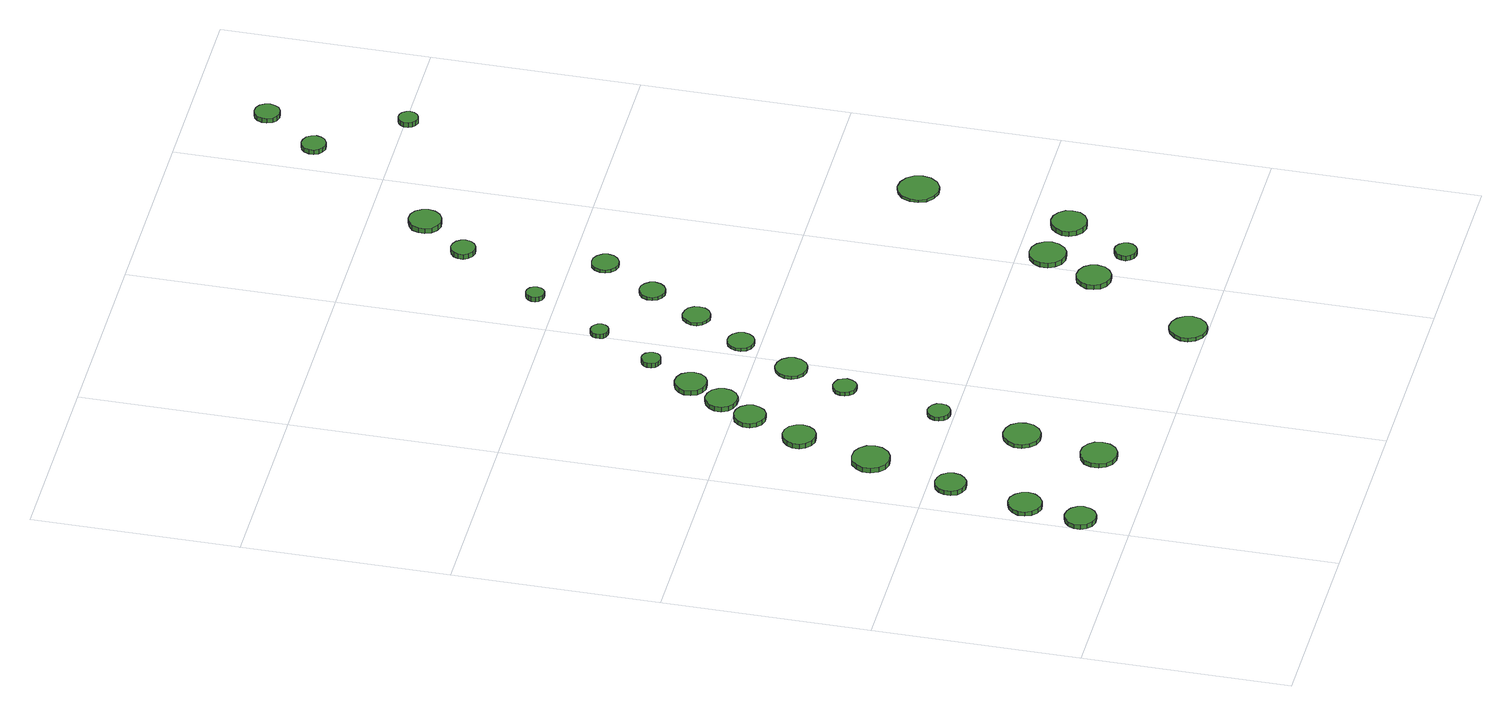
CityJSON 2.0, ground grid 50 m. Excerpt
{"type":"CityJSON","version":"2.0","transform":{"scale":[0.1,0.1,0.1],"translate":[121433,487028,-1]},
"CityObjects":{
"tree1":{"type":"SolitaryVegetationObject","attributes":{"function":"something"},"geometry":[{"type":"MultiSurface","lod":"1","boundaries":[[[0,1,2,3,4,5,6,7,8,9,10,11,12,13,14]],[[15,16,17,18,19,20,21,22,23,24,25,26,27,28,29]],[[0,29,28,1]],[[1,28,27,2]],[[2,27,26,3]],[[3,26,25,4]],[[4,25,24,5]],[[5,24,23,6]],[[6,23,22,7]],[[7,22,21,8]],[[8,21,20,9]],[[9,20,19,10]],[[10,19,18,11]],[[11,18,17,12]],[[12,17,16,13]],[[13,16,15,14]],[[14,15,29,0]]]}]},
"tree2":{"type":"SolitaryVegetationObject","attributes":{"function":"something"},"geometry":[{"type":"MultiSurface","lod":"1","boundaries":[[[30,31,32,33,34,35,36,37,38,39,40,41,42,43,44]],[[45,46,47,48,49,50,51,52,53,54,55,56,57,58,59]],[[30,59,58,31]],[[31,58,57,32]],[[32,57,56,33]],[[33,56,55,34]],[[34,55,54,35]],[[35,54,53,36]],[[36,53,52,37]],[[37,52,51,38]],[[38,51,50,39]],[[39,50,49,40]],[[40,49,48,41]],[[41,48,47,42]],[[42,47,46,43]],[[43,46,45,44]],[[44,45,59,30]]]}]},
"tree3":{"type":"SolitaryVegetationObject","attributes":{"function":"something"},"geometry":[{"type":"MultiSurface","lod":"1","boundaries":[[[60,61,62,63,64,65,66,67,68,69,70,71,72,73,74]],[[75,76,77,78,79,80,81,82,83,84,85,86,87,88,89]],[[60,89,88,61]],[[61,88,87,62]],[[62,87,86,63]],[[63,86,85,64]],[[64,85,84,65]],[[65,84,83,66]],[[66,83,82,67]],[[67,82,81,68]],[[68,81,80,69]],[[69,80,79,70]],[[70,79,78,71]],[[71,78,77,72]],[[72,77,76,73]],[[73,76,75,74]],[[74,75,89,60]]]}]},
"tree4":{"type":"SolitaryVegetationObject","attributes":{"function":"something"},"geometry":[{"type":"MultiSurface","lod":"1","boundaries":[[[90,91,92,93,94,95,96,97,98,99,100,101,102,103,104]],[[105,106,107,108,109,110,111,112,113,114,115,116,117,118,119]],[[90,119,118,91]],[[91,118,117,92]],[[92,117,116,93]],[[93,116,115,94]],[[94,115,114,95]],[[95,114,113,96]],[[96,113,112,97]],[[97,112,111,98]],[[98,111,110,99]],[[99,110,109,100]],[[100,109,108,101]],[[101,108,107,102]],[[102,107,106,103]],[[103,106,105,104]],[[104,105,119,90]]]}]},
"tree5":{"type":"SolitaryVegetationObject","attributes":{"function":"something"},"geometry":[{"type":"MultiSurface","lod":"1","boundaries":[[[120,121,122,123,124,125,126,127,128,129,130,131,132,133,134]],[[135,136,137,138,139,140,141,142,143,144,145,146,147,148,149]],[[120,149,148,121]],[[121,148,147,122]],[[122,147,146,123]],[[123,146,145,124]],[[124,145,144,125]],[[125,144,143,126]],[[126,143,142,127]],[[127,142,141,128]],[[128,141,140,129]],[[129,140,139,130]],[[130,139,138,131]],[[131,138,137,132]],[[132,137,136,133]],[[133,136,135,134]],[[134,135,149,120]]]}]},
"tree6":{"type":"SolitaryVegetationObject","attributes":{"function":"something"},"geometry":[{"type":"MultiSurface","lod":"1","boundaries":[[[150,151,152,153,154,155,156,157,158,159,160,161,162,163,164]],[[165,166,167,168,169,170,171,172,173,174,175,176,177,178,179]],[[150,179,178,151]],[[151,178,177,152]],[[152,177,176,153]],[[153,176,175,154]],[[154,175,174,155]],[[155,174,173,156]],[[156,173,172,157]],[[157,172,171,158]],[[158,171,170,159]],[[159,170,169,160]],[[160,169,168,161]],[[161,168,167,162]],[[162,167,166,163]],[[163,166,165,164]],[[164,165,179,150]]]}]},
"tree7":{"type":"SolitaryVegetationObject","attributes":{"function":"something"},"geometry":[{"type":"MultiSurface","lod":"1","boundaries":[[[180,181,182,183,184,185,186,187,188,189,190,191,192,193,194]],[[195,196,197,198,199,200,201,202,203,204,205,206,207,208,209]],[[180,209,208,181]],[[181,208,207,182]],[[182,207,206,183]],[[183,206,205,184]],[[184,205,204,185]],[[185,204,203,186]],[[186,203,202,187]],[[187,202,201,188]],[[188,201,200,189]],[[189,200,199,190]],[[190,199,198,191]],[[191,198,197,192]],[[192,197,196,193]],[[193,196,195,194]],[[194,195,209,180]]]}]},
"tree8":{"type":"SolitaryVegetationObject","attributes":{"function":"something"},"geometry":[{"type":"MultiSurface","lod":"1","boundaries":[[[210,211,212,213,214,215,216,217,218,219,220,221,222,223,224]],[[225,226,227,228,229,230,231,232,233,234,235,236,237,238,239]],[[210,239,238,211]],[[211,238,237,212]],[[212,237,236,213]],[[213,236,235,214]],[[214,235,234,215]],[[215,234,233,216]],[[216,233,232,217]],[[217,232,231,218]],[[218,231,230,219]],[[219,230,229,220]],[[220,229,228,221]],[[221,228,227,222]],[[222,227,226,223]],[[223,226,225,224]],[[224,225,239,210]]]}]},
"tree9":{"type":"SolitaryVegetationObject","attributes":{"function":"something"},"geometry":[{"type":"MultiSurface","lod":"1","boundaries":[[[240,241,242,243,244,245,246,247,248,249,250,251,252,253,254]],[[255,256,257,258,259,260,261,262,263,264,265,266,267,268,269]],[[240,269,268,241]],[[241,268,267,242]],[[242,267,266,243]],[[243,266,265,244]],[[244,265,264,245]],[[245,264,263,246]],[[246,263,262,247]],[[247,262,261,248]],[[248,261,260,249]],[[249,260,259,250]],[[250,259,258,251]],[[251,258,257,252]],[[252,257,256,253]],[[253,256,255,254]],[[254,255,269,240]]]}]},
"tree10":{"type":"SolitaryVegetationObject","attributes":{"function":"something"},"geometry":[{"type":"MultiSurface","lod":"1","boundaries":[[[270,271,272,273,274,275,276,277,278,279,280,281,282,283,284]],[[285,286,287,288,289,290,291,292,293,294,295,296,297,298,299]],[[270,299,298,271]],[[271,298,297,272]],[[272,297,296,273]],[[273,296,295,274]],[[274,295,294,275]],[[275,294,293,276]],[[276,293,292,277]],[[277,292,291,278]],[[278,291,290,279]],[[279,290,289,280]],[[280,289,288,281]],[[281,288,287,282]],[[282,287,286,283]],[[283,286,285,284]],[[284,285,299,270]]]}]},
"tree11":{"type":"SolitaryVegetationObject","attributes":{"function":"something"},"geometry":[{"type":"MultiSurface","lod":"1","boundaries":[[[300,301,302,303,304,305,306,307,308,309,310,311,312,313,314]],[[315,316,317,318,319,320,321,322,323,324,325,326,327,328,329]],[[300,329,328,301]],[[301,328,327,302]],[[302,327,326,303]],[[303,326,325,304]],[[304,325,324,305]],[[305,324,323,306]],[[306,323,322,307]],[[307,322,321,308]],[[308,321,320,309]],[[309,320,319,310]],[[310,319,318,311]],[[311,318,317,312]],[[312,317,316,313]],[[313,316,315,314]],[[314,315,329,300]]]}]},
"tree12":{"type":"SolitaryVegetationObject","attributes":{"function":"something"},"geometry":[{"type":"MultiSurface","lod":"1","boundaries":[[[330,331,332,333,334,335,336,337,338,339,340,341,342,343,344]],[[345,346,347,348,349,350,351,352,353,354,355,356,357,358,359]],[[330,359,358,331]],[[331,358,357,332]],[[332,357,356,333]],[[333,356,355,334]],[[334,355,354,335]],[[335,354,353,336]],[[336,353,352,337]],[[337,352,351,338]],[[338,351,350,339]],[[339,350,349,340]],[[340,349,348,341]],[[341,348,347,342]],[[342,347,346,343]],[[343,346,345,344]],[[344,345,359,330]]]}]},
"tree13":{"type":"SolitaryVegetationObject","attributes":{"function":"something"},"geometry":[{"type":"MultiSurface","lod":"1","boundaries":[[[360,361,362,363,364,365,366,367,368,369,370,371,372,373,374]],[[375,376,377,378,379,380,381,382,383,384,385,386,387,388,389]],[[360,389,388,361]],[[361,388,387,362]],[[362,387,386,363]],[[363,386,385,364]],[[364,385,384,365]],[[365,384,383,366]],[[366,383,382,367]],[[367,382,381,368]],[[368,381,380,369]],[[369,380,379,370]],[[370,379,378,371]],[[371,378,377,372]],[[372,377,376,373]],[[373,376,375,374]],[[374,375,389,360]]]}]},
"tree14":{"type":"SolitaryVegetationObject","attributes":{"function":"something"},"geometry":[{"type":"MultiSurface","lod":"1","boundaries":[[[390,391,392,393,394,395,396,397,398,399,400,401,402,403,404]],[[405,406,407,408,409,410,411,412,413,414,415,416,417,418,419]],[[390,419,418,391]],[[391,418,417,392]],[[392,417,416,393]],[[393,416,415,394]],[[394,415,414,395]],[[395,414,413,396]],[[396,413,412,397]],[[397,412,411,398]],[[398,411,410,399]],[[399,410,409,400]],[[400,409,408,401]],[[401,408,407,402]],[[402,407,406,403]],[[403,406,405,404]],[[404,405,419,390]]]}]},
"tree15":{"type":"SolitaryVegetationObject","attributes":{"function":"something"},"geometry":[{"type":"MultiSurface","lod":"1","boundaries":[[[420,421,422,423,424,425,426,427,428,429,430,431,432,433,434]],[[435,436,437,438,439,440,441,442,443,444,445,446,447,448,449]],[[420,449,448,421]],[[421,448,447,422]],[[422,447,446,423]],[[423,446,445,424]],[[424,445,444,425]],[[425,444,443,426]],[[426,443,442,427]],[[427,442,441,428]],[[428,441,440,429]],[[429,440,439,430]],[[430,439,438,431]],[[431,438,437,432]],[[432,437,436,433]],[[433,436,435,434]],[[434,435,449,420]]]}]},
"tree16":{"type":"SolitaryVegetationObject","attributes":{"function":"something"},"geometry":[{"type":"MultiSurface","lod":"1","boundaries":[[[450,451,452,453,454,455,456,457,458,459,460,461,462,463,464]],[[465,466,467,468,469,470,471,472,473,474,475,476,477,478,479]],[[450,479,478,451]],[[451,478,477,452]],[[452,477,476,453]],[[453,476,475,454]],[[454,475,474,455]],[[455,474,473,456]],[[456,473,472,457]],[[457,472,471,458]],[[458,471,470,459]],[[459,470,469,460]],[[460,469,468,461]],[[461,468,467,462]],[[462,467,466,463]],[[463,466,465,464]],[[464,465,479,450]]]}]},
"tree17":{"type":"SolitaryVegetationObject","attributes":{"function":"something"},"geometry":[{"type":"MultiSurface","lod":"1","boundaries":[[[480,481,482,483,484,485,486,487,488,489,490,491,492,493,494]],[[495,496,497,498,499,500,501,502,503,504,505,506,507,508,509]],[[480,509,508,481]],[[481,508,507,482]],[[482,507,506,483]],[[483,506,505,484]],[[484,505,504,485]],[[485,504,503,486]],[[486,503,502,487]],[[487,502,501,488]],[[488,501,500,489]],[[489,500,499,490]],[[490,499,498,491]],[[491,498,497,492]],[[492,497,496,493]],[[493,496,495,494]],[[494,495,509,480]]]}]},
"tree18":{"type":"SolitaryVegetationObject","attributes":{"function":"something"},"geometry":[{"type":"MultiSurface","lod":"1","boundaries":[[[510,511,512,513,514,515,516,517,518,519,520,521,522,523,524]],[[525,526,527,528,529,530,531,532,533,534,535,536,537,538,539]],[[510,539,538,511]],[[511,538,537,512]],[[512,537,536,513]],[[513,536,535,514]],[[514,535,534,515]],[[515,534,533,516]],[[516,533,532,517]],[[517,532,531,518]],[[518,531,530,519]],[[519,530,529,520]],[[520,529,528,521]],[[521,528,527,522]],[[522,527,526,523]],[[523,526,525,524]],[[524,525,539,510]]]}]},
"tree19":{"type":"SolitaryVegetationObject","attributes":{"function":"something"},"geometry":[{"type":"MultiSurface","lod":"1","boundaries":[[[540,541,542,543,544,545,546,547,548,549,550,551,552,553,554]],[[555,556,557,558,559,560,561,562,563,564,565,566,567,568,569]],[[540,569,568,541]],[[541,568,567,542]],[[542,567,566,543]],[[543,566,565,544]],[[544,565,564,545]],[[545,564,563,546]],[[546,563,562,547]],[[547,562,561,548]],[[548,561,560,549]],[[549,560,559,550]],[[550,559,558,551]],[[551,558,557,552]],[[552,557,556,553]],[[553,556,555,554]],[[554,555,569,540]]]}]},
"tree20":{"type":"SolitaryVegetationObject","attributes":{"function":"something"},"geometry":[{"type":"MultiSurface","lod":"1","boundaries":[[[570,571,572,573,574,575,576,577,578,579,580,581,582,583,584]],[[585,586,587,588,589,590,591,592,593,594,595,596,597,598,599]],[[570,599,598,571]],[[571,598,597,572]],[[572,597,596,573]],[[573,596,595,574]],[[574,595,594,575]],[[575,594,593,576]],[[576,593,592,577]],[[577,592,591,578]],[[578,591,590,579]],[[579,590,589,580]],[[580,589,588,581]],[[581,588,587,582]],[[582,587,586,583]],[[583,586,585,584]],[[584,585,599,570]]]}]},
"tree21":{"type":"SolitaryVegetationObject","attributes":{"function":"something"},"geometry":[{"type":"MultiSurface","lod":"1","boundaries":[[[600,601,602,603,604,605,606,607,608,609,610,611,612,613,614]],[[615,616,617,618,619,620,621,622,623,624,625,626,627,628,629]],[[600,629,628,601]],[[601,628,627,602]],[[602,627,626,603]],[[603,626,625,604]],[[604,625,624,605]],[[605,624,623,606]],[[606,623,622,607]],[[607,622,621,608]],[[608,621,620,609]],[[609,620,619,610]],[[610,619,618,611]],[[611,618,617,612]],[[612,617,616,613]],[[613,616,615,614]],[[614,615,629,600]]]}]},
"tree22":{"type":"SolitaryVegetationObject","attributes":{"function":"something"},"geometry":[{"type":"MultiSurface","lod":"1","boundaries":[[[630,631,632,633,634,635,636,637,638,639,640,641,642,643,644]],[[645,646,647,648,649,650,651,652,653,654,655,656,657,658,659]],[[630,659,658,631]],[[631,658,657,632]],[[632,657,656,633]],[[633,656,655,634]],[[634,655,654,635]],[[635,654,653,636]],[[636,653,652,637]],[[637,652,651,638]],[[638,651,650,639]],[[639,650,649,640]],[[640,649,648,641]],[[641,648,647,642]],[[642,647,646,643]],[[643,646,645,644]],[[644,645,659,630]]]}]},
"tree23":{"type":"SolitaryVegetationObject","attributes":{"function":"something"},"geometry":[{"type":"MultiSurface","lod":"1","boundaries":[[[660,661,662,663,664,665,666,667,668,669,670,671,672,673,674]],[[675,676,677,678,679,680,681,682,683,684,685,686,687,688,689]],[[660,689,688,661]],[[661,688,687,662]],[[662,687,686,663]],[[663,686,685,664]],[[664,685,684,665]],[[665,684,683,666]],[[666,683,682,667]],[[667,682,681,668]],[[668,681,680,669]],[[669,680,679,670]],[[670,679,678,671]],[[671,678,677,672]],[[672,677,676,673]],[[673,676,675,674]],[[674,675,689,660]]]}]},
"tree24":{"type":"SolitaryVegetationObject","attributes":{"function":"something"},"geometry":[{"type":"MultiSurface","lod":"1","boundaries":[[[690,691,692,693,694,695,696,697,698,699,700,701,702,703,704]],[[705,706,707,708,709,710,711,712,713,714,715,716,717,718,719]],[[690,719,718,691]],[[691,718,717,692]],[[692,717,716,693]],[[693,716,715,694]],[[694,715,714,695]],[[695,714,713,696]],[[696,713,712,697]],[[697,712,711,698]],[[698,711,710,699]],[[699,710,709,700]],[[700,709,708,701]],[[701,708,707,702]],[[702,707,706,703]],[[703,706,705,704]],[[704,705,719,690]]]}]},
"tree25":{"type":"SolitaryVegetationObject","attributes":{"function":"something"},"geometry":[{"type":"MultiSurface","lod":"1","boundaries":[[[720,721,722,723,724,725,726,727,728,729,730,731,732,733,734]],[[735,736,737,738,739,740,741,742,743,744,745,746,747,748,749]],[[720,749,748,721]],[[721,748,747,722]],[[722,747,746,723]],[[723,746,745,724]],[[724,745,744,725]],[[725,744,743,726]],[[726,743,742,727]],[[727,742,741,728]],[[728,741,740,729]],[[729,740,739,730]],[[730,739,738,731]],[[731,738,737,732]],[[732,737,736,733]],[[733,736,735,734]],[[734,735,749,720]]]}]},
"tree26":{"type":"SolitaryVegetationObject","attributes":{"function":"something"},"geometry":[{"type":"MultiSurface","lod":"1","boundaries":[[[750,751,752,753,754,755,756,757,758,759,760,761,762,763,764]],[[765,766,767,768,769,770,771,772,773,774,775,776,777,778,779]],[[750,779,778,751]],[[751,778,777,752]],[[752,777,776,753]],[[753,776,775,754]],[[754,775,774,755]],[[755,774,773,756]],[[756,773,772,757]],[[757,772,771,758]],[[758,771,770,759]],[[759,770,769,760]],[[760,769,768,761]],[[761,768,767,762]],[[762,767,766,763]],[[763,766,765,764]],[[764,765,779,750]]]}]},
"tree27":{"type":"SolitaryVegetationObject","attributes":{"function":"something"},"geometry":[{"type":"MultiSurface","lod":"1","boundaries":[[[780,781,782,783,784,785,786,787,788,789,790,791,792,793,794]],[[795,796,797,798,799,800,801,802,803,804,805,806,807,808,809]],[[780,809,808,781]],[[781,808,807,782]],[[782,807,806,783]],[[783,806,805,784]],[[784,805,804,785]],[[785,804,803,786]],[[786,803,802,787]],[[787,802,801,788]],[[788,801,800,789]],[[789,800,799,790]],[[790,799,798,791]],[[791,798,797,792]],[[792,797,796,793]],[[793,796,795,794]],[[794,795,809,780]]]}]},
"tree28":{"type":"SolitaryVegetationObject","attributes":{"function":"something"},"geometry":[{"type":"MultiSurface","lod":"1","boundaries":[[[810,811,812,813,814,815,816,817,818,819,820,821,822,823,824]],[[825,826,827,828,829,830,831,832,833,834,835,836,837,838,839]],[[810,839,838,811]],[[811,838,837,812]],[[812,837,836,813]],[[813,836,835,814]],[[814,835,834,815]],[[815,834,833,816]],[[816,833,832,817]],[[817,832,831,818]],[[818,831,830,819]],[[819,830,829,820]],[[820,829,828,821]],[[821,828,827,822]],[[822,827,826,823]],[[823,826,825,824]],[[824,825,839,810]]]}]},
"tree29":{"type":"SolitaryVegetationObject","attributes":{"function":"something"},"geometry":[{"type":"MultiSurface","lod":"1","boundaries":[[[840,841,842,843,844,845,846,847,848,849,850,851,852,853,854]],[[855,856,857,858,859,860,861,862,863,864,865,866,867,868,869]],[[840,869,868,841]],[[841,868,867,842]],[[842,867,866,843]],[[843,866,865,844]],[[844,865,864,845]],[[845,864,863,846]],[[846,863,862,847]],[[847,862,861,848]],[[848,861,860,849]],[[849,860,859,850]],[[850,859,858,851]],[[851,858,857,852]],[[852,857,856,853]],[[853,856,855,854]],[[854,855,869,840]]]}]},
"tree30":{"type":"SolitaryVegetationObject","attributes":{"function":"something"},"geometry":[{"type":"MultiSurface","lod":"1","boundaries":[[[870,871,872,873,874,875,876,877,878,879,880,881,882,883,884]],[[885,886,887,888,889,890,891,892,893,894,895,896,897,898,899]],[[870,899,898,871]],[[871,898,897,872]],[[872,897,896,873]],[[873,896,895,874]],[[874,895,894,875]],[[875,894,893,876]],[[876,893,892,877]],[[877,892,891,878]],[[878,891,890,879]],[[879,890,889,880]],[[880,889,888,881]],[[881,888,887,882]],[[882,887,886,883]],[[883,886,885,884]],[[884,885,899,870]]]}]},
"tree31":{"type":"SolitaryVegetationObject","attributes":{"function":"something"},"geometry":[{"type":"MultiSurface","lod":"1","boundaries":[[[900,901,902,903,904,905,906,907,908,909,910,911,912,913,914]],[[915,916,917,918,919,920,921,922,923,924,925,926,927,928,929]],[[900,929,928,901]],[[901,928,927,902]],[[902,927,926,903]],[[903,926,925,904]],[[904,925,924,905]],[[905,924,923,906]],[[906,923,922,907]],[[907,922,921,908]],[[908,921,920,909]],[[909,920,919,910]],[[910,919,918,911]],[[911,918,917,912]],[[912,917,916,913]],[[913,916,915,914]],[[914,915,929,900]]]}]}
},
"vertices":[
[76,124,18],[72,139,18],[63,152,18],[50,159,18],[34,161,18],[19,156,18],[8,146,18],[1,131,18],[1,116,18],[8,102,18],[19,91,18],[34,86,18],[50,88,18],[63,96,18],[72,108,18],[72,108,6],[63,96,6],[50,88,6],[34,86,6],[19,91,6],[8,102,6],[1,116,6],[1,131,6],[8,146,6],[19,156,6],[34,161,6],[50,159,6],[63,152,6],[72,139,6],[76,124,6],
[104,262,17],[100,278,17],[90,291,17],[76,300,17],[59,302,17],[43,296,17],[31,285,17],[24,270,17],[24,253,17],[31,238,17],[43,227,17],[59,221,17],[76,223,17],[90,232,17],[100,245,17],[100,245,6],[90,232,6],[76,223,6],[59,221,6],[43,227,6],[31,238,6],[24,253,6],[24,270,6],[31,285,6],[43,296,6],[59,302,6],[76,300,6],[90,291,6],[100,278,6],[104,262,6],
[139,447,18],[136,462,18],[127,475,18],[114,482,18],[98,484,18],[84,479,18],[72,469,18],[66,455,18],[66,439,18],[72,425,18],[84,415,18],[98,410,18],[114,412,18],[127,420,18],[136,432,18],[136,432,6],[127,420,6],[114,412,6],[98,410,6],[84,415,6],[72,425,6],[66,439,6],[66,455,6],[72,469,6],[84,479,6],[98,484,6],[114,482,6],[127,475,6],[136,462,6],[139,447,6],
[336,138,17],[333,156,17],[322,170,17],[306,180,17],[288,181,17],[270,176,17],[256,164,17],[249,147,17],[249,128,17],[256,112,17],[270,99,17],[288,94,17],[306,96,17],[322,105,17],[333,120,17],[333,120,6],[322,105,6],[306,96,6],[288,94,6],[270,99,6],[256,112,6],[249,128,6],[249,147,6],[256,164,6],[270,176,6],[288,181,6],[306,180,6],[322,170,6],[333,156,6],[336,138,6],
[198,648,23],[194,667,23],[182,682,23],[166,691,23],[147,693,23],[129,688,23],[115,675,23],[107,658,23],[107,639,23],[115,621,23],[129,609,23],[147,603,23],[166,605,23],[182,614,23],[194,630,23],[194,630,10],[182,614,10],[166,605,10],[147,603,10],[129,609,10],[115,621,10],[107,639,10],[107,658,10],[115,675,10],[129,688,10],[147,693,10],[166,691,10],[182,682,10],[194,667,10],[198,648,10],
[373,329,16],[370,347,16],[359,362,16],[343,371,16],[324,373,16],[307,367,16],[293,355,16],[285,338,16],[285,319,16],[293,303,16],[307,290,16],[324,284,16],[343,286,16],[359,296,16],[370,311,16],[370,311,6],[359,296,6],[343,286,6],[324,284,6],[307,290,6],[293,303,6],[285,319,6],[285,338,6],[293,355,6],[307,367,6],[324,373,6],[343,371,6],[359,362,6],[370,347,6],[373,329,6],
[244,830,22],[240,846,22],[231,860,22],[217,868,22],[200,870,22],[185,864,22],[172,853,22],[166,838,22],[166,822,22],[172,807,22],[185,796,22],[200,791,22],[217,793,22],[231,801,22],[240,814,22],[240,814,9],[231,801,9],[217,793,9],[200,791,9],[185,796,9],[172,807,9],[166,822,9],[166,838,9],[172,853,9],[185,864,9],[200,870,9],[217,868,9],[231,860,9],[240,846,9],[244,830,9],
[403,536,17],[401,548,17],[394,557,17],[384,562,17],[373,564,17],[362,560,17],[354,552,17],[349,542,17],[349,531,17],[354,520,17],[362,513,17],[373,509,17],[384,511,17],[394,516,17],[401,525,17],[401,525,6],[394,516,6],[384,511,6],[373,509,6],[362,513,6],[354,520,6],[349,531,6],[349,542,6],[354,552,6],[362,560,6],[373,564,6],[384,562,6],[394,557,6],[401,548,6],[403,536,6],
[301,961,18],[297,976,18],[288,989,18],[275,997,18],[259,999,18],[244,994,18],[233,983,18],[226,969,18],[226,953,18],[233,939,18],[244,929,18],[259,924,18],[275,925,18],[288,933,18],[297,946,18],[297,946,6],[288,933,6],[275,925,6],[259,924,6],[244,929,6],[233,939,6],[226,953,6],[226,969,6],[233,983,6],[244,994,6],[259,999,6],[275,997,6],[288,989,6],[297,976,6],[301,961,6],
[350,1040,18],[347,1055,18],[338,1068,18],[324,1076,18],[308,1078,18],[293,1073,18],[281,1062,18],[274,1048,18],[274,1032,18],[281,1017,18],[293,1007,18],[308,1002,18],[324,1003,18],[338,1011,18],[347,1024,18],[347,1024,6],[338,1011,6],[324,1003,6],[308,1002,6],[293,1007,6],[281,1017,6],[274,1032,6],[274,1048,6],[281,1062,6],[293,1073,6],[308,1078,6],[324,1076,6],[338,1068,6],[347,1055,6],[350,1040,6],
[454,772,16],[451,783,16],[445,793,16],[435,798,16],[423,800,16],[412,796,16],[403,788,16],[399,778,16],[399,766,16],[403,756,16],[412,748,16],[423,744,16],[435,745,16],[445,751,16],[451,761,16],[451,761,6],[445,751,6],[435,745,6],[423,744,6],[412,748,6],[403,756,6],[399,766,6],[399,778,6],[403,788,6],[412,796,6],[423,800,6],[435,798,6],[445,793,6],[451,783,6],[454,772,6],
[396,1123,19],[393,1138,19],[384,1151,19],[370,1159,19],[354,1161,19],[339,1156,19],[327,1145,19],[321,1131,19],[321,1115,19],[327,1101,19],[339,1090,19],[354,1085,19],[370,1087,19],[384,1095,19],[393,1107,19],[393,1107,6],[384,1095,6],[370,1087,6],[354,1085,6],[339,1090,6],[327,1101,6],[321,1115,6],[321,1131,6],[327,1145,6],[339,1156,6],[354,1161,6],[370,1159,6],[384,1151,6],[393,1138,6],[396,1123,6],
[511,910,14],[508,925,14],[499,938,14],[485,946,14],[469,948,14],[454,943,14],[442,932,14],[436,918,14],[436,902,14],[442,887,14],[454,877,14],[469,872,14],[485,873,14],[499,881,14],[508,894,14],[508,894,6],[499,881,6],[485,873,6],[469,872,6],[454,877,6],[442,887,6],[436,902,6],[436,918,6],[442,932,6],[454,943,6],[469,948,6],[485,946,6],[499,938,6],[508,925,6],[511,910,6],
[454,1234,18],[452,1243,18],[447,1251,18],[438,1256,18],[429,1257,18],[420,1254,18],[412,1247,18],[409,1239,18],[409,1229,18],[412,1220,18],[420,1214,18],[429,1211,18],[438,1212,18],[447,1217,18],[452,1224,18],[452,1224,6],[447,1217,6],[438,1212,6],[429,1211,6],[420,1214,6],[412,1220,6],[409,1229,6],[409,1239,6],[412,1247,6],[420,1254,6],[429,1257,6],[438,1256,6],[447,1251,6],[452,1243,6],[454,1234,6],
[874,46,15],[870,64,15],[859,79,15],[843,89,15],[824,91,15],[807,85,15],[793,72,15],[785,55,15],[785,37,15],[793,20,15],[807,7,15],[824,1,15],[843,3,15],[859,13,15],[870,28,15],[870,28,6],[859,13,6],[843,3,6],[824,1,6],[807,7,6],[793,20,6],[785,37,6],[785,55,6],[793,72,6],[807,85,6],[824,91,6],[843,89,6],[859,79,6],[870,64,6],[874,46,6],
[583,1047,14],[580,1060,14],[572,1071,14],[560,1078,14],[547,1079,14],[534,1075,14],[524,1066,14],[519,1054,14],[519,1040,14],[524,1028,14],[534,1019,14],[547,1015,14],[560,1016,14],[572,1023,14],[580,1034,14],[580,1034,6],[572,1023,6],[560,1016,6],[547,1015,6],[534,1019,6],[524,1028,6],[519,1040,6],[519,1054,6],[524,1066,6],[534,1075,6],[547,1079,6],[560,1078,6],[572,1071,6],[580,1060,6],[583,1047,6],
[538,1376,18],[536,1384,18],[531,1391,18],[523,1396,18],[514,1397,18],[506,1394,18],[499,1388,18],[496,1380,18],[496,1371,18],[499,1363,18],[506,1357,18],[514,1354,18],[523,1355,18],[531,1360,18],[536,1367,18],[536,1367,6],[531,1360,6],[523,1355,6],[514,1354,6],[506,1357,6],[499,1363,6],[496,1371,6],[496,1380,6],[499,1388,6],[506,1394,6],[514,1397,6],[523,1396,6],[531,1391,6],[536,1384,6],[538,1376,6],
[660,1170,14],[658,1183,14],[650,1195,14],[638,1201,14],[624,1203,14],[611,1199,14],[601,1189,14],[595,1177,14],[595,1163,14],[601,1151,14],[611,1142,14],[624,1137,14],[638,1139,14],[650,1146,14],[658,1157,14],[658,1157,6],[650,1146,6],[638,1139,6],[624,1137,6],[611,1142,6],[601,1151,6],[595,1163,6],[595,1177,6],[601,1189,6],[611,1199,6],[624,1203,6],[638,1201,6],[650,1195,6],[658,1183,6],[660,1170,6],
[1009,302,26],[1006,319,26],[996,333,26],[981,341,26],[964,343,26],[948,338,26],[935,326,26],[928,311,26],[928,294,26],[935,278,26],[948,267,26],[964,261,26],[981,263,26],[996,272,26],[1006,285,26],[1006,285,14],[996,272,14],[981,263,14],[964,261,14],[948,267,14],[935,278,14],[928,294,14],[928,311,14],[935,326,14],[948,338,14],[964,343,14],[981,341,14],[996,333,14],[1006,319,14],[1009,302,14],
[733,1292,14],[730,1305,14],[722,1315,14],[711,1322,14],[698,1323,14],[686,1319,14],[676,1310,14],[671,1298,14],[671,1285,14],[676,1274,14],[686,1265,14],[698,1261,14],[711,1262,14],[722,1269,14],[730,1279,14],[730,1279,6],[722,1269,6],[711,1262,6],[698,1261,6],[686,1265,6],[676,1274,6],[671,1285,6],[671,1298,6],[676,1310,6],[686,1319,6],[698,1323,6],[711,1322,6],[722,1315,6],[730,1305,6],[733,1292,6],
[649,1554,18],[647,1563,18],[642,1570,18],[634,1575,18],[625,1576,18],[616,1573,18],[610,1567,18],[606,1558,18],[606,1549,18],[610,1541,18],[616,1535,18],[625,1532,18],[634,1533,18],[642,1538,18],[647,1545,18],[647,1545,6],[642,1538,6],[634,1533,6],[625,1532,6],[616,1535,6],[610,1541,6],[606,1549,6],[606,1558,6],[610,1567,6],[616,1573,6],[625,1576,6],[634,1575,6],[642,1570,6],[647,1563,6],[649,1554,6],
[1111,252,26],[1109,263,26],[1102,272,26],[1093,278,26],[1082,279,26],[1071,275,26],[1063,268,26],[1058,258,26],[1058,247,26],[1063,237,26],[1071,229,26],[1082,226,26],[1093,227,26],[1102,233,26],[1109,242,26],[1109,242,13],[1102,233,13],[1093,227,13],[1082,226,13],[1071,229,13],[1063,237,13],[1058,247,13],[1058,258,13],[1063,268,13],[1071,275,13],[1082,279,13],[1093,278,13],[1102,272,13],[1109,263,13],[1111,252,13],
[1086,428,19],[1082,446,19],[1071,461,19],[1056,470,19],[1037,472,19],[1020,466,19],[1007,454,19],[999,438,19],[999,419,19],[1007,403,19],[1020,390,19],[1037,385,19],[1056,387,19],[1071,396,19],[1082,411,19],[1082,411,7],[1071,396,7],[1056,387,7],[1037,385,7],[1020,390,7],[1007,403,7],[999,419,7],[999,438,7],[1007,454,7],[1020,466,7],[1037,472,7],[1056,470,7],[1071,461,7],[1082,446,7],[1086,428,7],
[818,1423,14],[815,1436,14],[807,1447,14],[795,1454,14],[782,1455,14],[769,1451,14],[759,1442,14],[753,1429,14],[753,1416,14],[759,1404,14],[769,1395,14],[782,1390,14],[795,1392,14],[807,1399,14],[815,1409,14],[815,1409,6],[807,1399,6],[795,1392,6],[782,1390,6],[769,1395,6],[759,1404,6],[753,1416,6],[753,1429,6],[759,1442,6],[769,1451,6],[782,1455,6],[795,1454,6],[807,1447,6],[815,1436,6],[818,1423,6],
[792,1756,20],[789,1767,20],[782,1777,20],[771,1783,20],[759,1785,20],[748,1781,20],[738,1773,20],[733,1762,20],[733,1749,20],[738,1738,20],[748,1730,20],[759,1726,20],[771,1728,20],[782,1734,20],[789,1744,20],[789,1744,7],[782,1734,7],[771,1728,7],[759,1726,7],[748,1730,7],[738,1738,7],[733,1749,7],[733,1762,7],[738,1773,7],[748,1781,7],[759,1785,7],[771,1783,7],[782,1777,7],[789,1767,7],[792,1756,7],
[1216,408,20],[1213,425,20],[1202,439,20],[1187,448,20],[1170,450,20],[1153,444,20],[1140,432,20],[1132,416,20],[1132,399,20],[1140,383,20],[1153,371,20],[1170,365,20],[1187,367,20],[1202,376,20],[1213,390,20],[1213,390,7],[1202,376,7],[1187,367,7],[1170,365,7],[1153,371,7],[1140,383,7],[1132,399,7],[1132,416,7],[1140,432,7],[1153,444,7],[1170,450,7],[1187,448,7],[1202,439,7],[1213,425,7],[1216,408,7],
[885,1865,25],[881,1881,25],[872,1894,25],[858,1903,25],[841,1904,25],[826,1899,25],[813,1888,25],[807,1873,25],[807,1857,25],[813,1842,25],[826,1831,25],[841,1826,25],[858,1828,25],[872,1836,25],[881,1849,25],[881,1849,12],[872,1836,12],[858,1828,12],[841,1826,12],[826,1831,12],[813,1842,12],[807,1857,12],[807,1873,12],[813,1888,12],[826,1899,12],[841,1904,12],[858,1903,12],[872,1894,12],[881,1881,12],[885,1865,12],
[1284,780,13],[1280,800,13],[1268,816,13],[1250,826,13],[1230,829,13],[1211,822,13],[1195,809,13],[1187,790,13],[1187,770,13],[1195,751,13],[1211,737,13],[1230,731,13],[1250,733,13],[1268,743,13],[1280,760,13],[1280,760,6],[1268,743,6],[1250,733,6],[1230,731,6],[1211,737,6],[1195,751,6],[1187,770,6],[1187,790,6],[1195,809,6],[1211,822,6],[1230,829,6],[1250,826,6],[1268,816,6],[1280,800,6],[1284,780,6],
[1119,2185,21],[1116,2197,21],[1109,2207,21],[1098,2213,21],[1086,2214,21],[1075,2210,21],[1066,2202,21],[1061,2191,21],[1061,2179,21],[1066,2168,21],[1075,2160,21],[1086,2156,21],[1098,2157,21],[1109,2163,21],[1116,2173,21],[1116,2173,9],[1109,2163,9],[1098,2157,9],[1086,2156,9],[1075,2160,9],[1066,2168,9],[1061,2179,9],[1061,2191,9],[1066,2202,9],[1075,2210,9],[1086,2214,9],[1098,2213,9],[1109,2207,9],[1116,2197,9],[1119,2185,9],
[1256,1993,25],[1254,2002,25],[1248,2010,25],[1240,2015,25],[1230,2016,25],[1221,2013,25],[1214,2006,25],[1210,1998,25],[1210,1988,25],[1214,1979,25],[1221,1972,25],[1230,1969,25],[1240,1971,25],[1248,1975,25],[1254,1983,25],[1254,1983,12],[1248,1975,12],[1240,1971,12],[1230,1969,12],[1221,1972,12],[1214,1979,12],[1210,1988,12],[1210,1998,12],[1214,2006,12],[1221,2013,12],[1230,2016,12],[1240,2015,12],[1248,2010,12],[1254,2002,12],[1256,1993,12],
[1223,2319,18],[1220,2331,18],[1213,2342,18],[1202,2348,18],[1189,2349,18],[1177,2345,18],[1168,2337,18],[1163,2325,18],[1163,2313,18],[1168,2301,18],[1177,2293,18],[1189,2289,18],[1202,2290,18],[1213,2296,18],[1220,2307,18],[1220,2307,6],[1213,2296,6],[1202,2290,6],[1189,2289,6],[1177,2293,6],[1168,2301,6],[1163,2313,6],[1163,2325,6],[1168,2337,6],[1177,2345,6],[1189,2349,6],[1202,2348,6],[1213,2342,6],[1220,2331,6],[1223,2319,6]
]}
